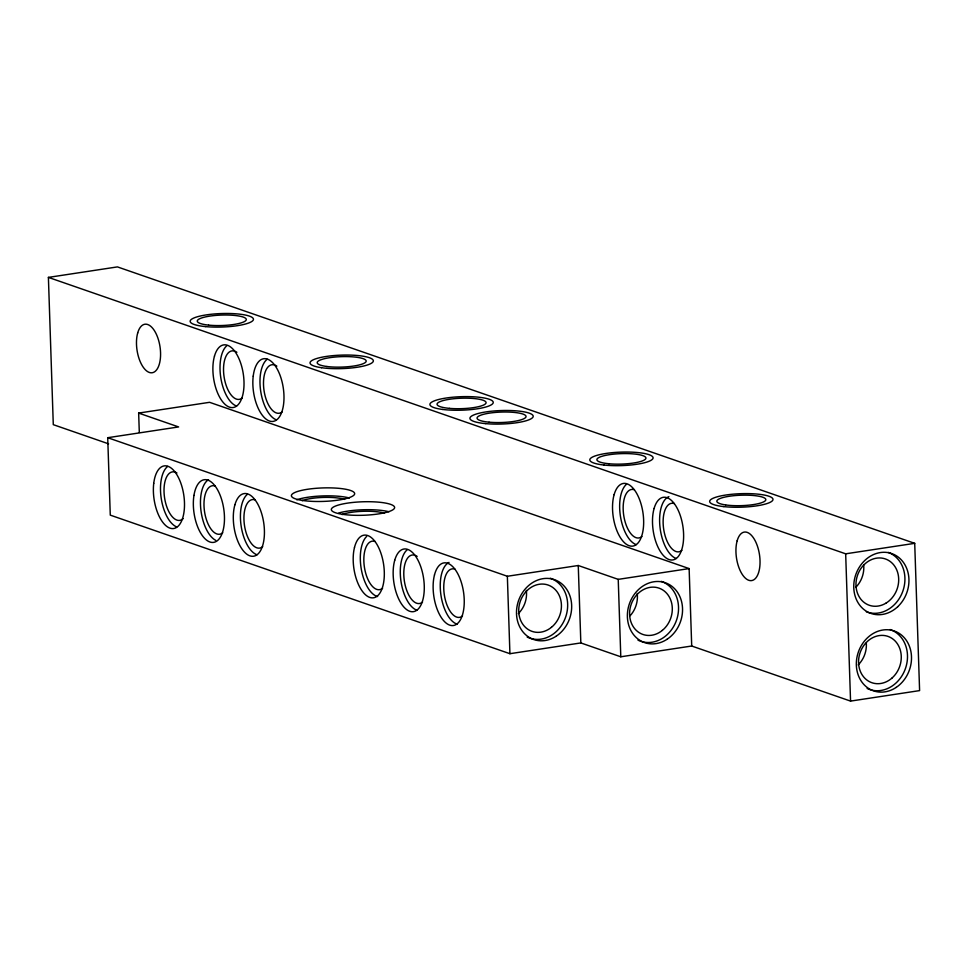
<?xml version="1.0" encoding="UTF-8"?>
<svg xmlns="http://www.w3.org/2000/svg" width="968" height="968" viewBox="0 0 968 968"><rect width="100%" height="100%" fill="white"/><g stroke="black" fill="none" stroke-linecap="round" stroke-linejoin="round"><path stroke-width="1.45" d="M108.597 443.84L53.288 424.662L48.4 277.392L117.443 266.902L914.712 543.338L919.6 690.607L850.557 701.098L691.709 646.019L620.79 656.788L580.836 642.933L509.918 653.702L110.279 515.133L107.714 437.705L178.62 426.936L138.654 413.082L139.307 432.442M138.654 413.082L209.572 402.313L689.131 568.591L691.709 646.019M107.714 437.705L507.353 576.262L578.259 565.506L618.225 579.36L689.131 568.591M48.4 277.392L845.669 553.817L914.712 543.338M845.669 553.817L850.557 701.098M618.225 579.36L620.79 656.788M578.259 565.506L580.836 642.933M507.353 576.262L509.918 653.702M863.698 565.179A24.527 20.957 -70.9 0 1 855.869 587.237M866.3 642.97A24.527 20.957 -70.9 0 1 858.18 664.931M888.37 552.413A31.678 27.068 -70.9 0 1 902.636 591.738A31.678 27.068 -70.9 0 1 866.312 611.8M890.052 629.539A31.678 27.068 -70.9 0 1 905.007 669.711A31.678 27.068 -70.9 0 1 867.122 688.478M526.338 590.383A24.527 20.957 -70.9 0 1 518.376 613.579M550.32 578.235A31.678 27.068 -70.9 0 1 565.13 618.479A31.678 27.068 -70.9 0 1 527.209 637.101M183.133 518.63A24.527 11.616 81.4 0 1 164.463 497.056A24.527 11.616 81.4 0 1 176.926 472.977M222.725 532.799A24.527 11.616 81.4 0 1 204.611 512.145A24.527 11.616 81.4 0 1 215.235 486.033M262.691 546.666A24.527 11.616 81.4 0 1 244.565 525.999A24.527 11.616 81.4 0 1 255.189 499.887M257.016 554.773A31.678 15.004 81.4 0 1 241.238 526.64A31.678 15.004 81.4 0 1 247.324 494.358M215.695 540.326A31.678 15.004 81.4 0 1 200.896 510.051A31.678 15.004 81.4 0 1 208.519 479.668M176.769 526.943A31.678 15.004 81.4 0 1 161.208 498.278A31.678 15.004 81.4 0 1 167.67 466.431M382.59 588.229A24.527 11.616 81.4 0 1 364.464 567.575A24.527 11.616 81.4 0 1 375.088 541.463M422.544 602.084A24.527 11.616 81.4 0 1 404.128 579.312A24.527 11.616 81.4 0 1 417.16 556.406M462.51 615.938A24.527 11.616 81.4 0 1 444.385 595.284A24.527 11.616 81.4 0 1 455.008 569.172M457.38 624.227A31.678 15.004 81.4 0 1 440.815 594.279A31.678 15.004 81.4 0 1 449.031 562.42M416.869 610.191A31.678 15.004 81.4 0 1 401.091 582.058A31.678 15.004 81.4 0 1 407.189 549.776M377.605 596.554A31.678 15.004 81.4 0 1 361.366 569.607A31.678 15.004 81.4 0 1 366.642 536.441M302.173 500.662A24.527 5.227 -1.9 0 1 344.62 499.415M342.019 514.565A24.527 5.227 -1.9 0 1 384.465 513.234M338.752 513.004A31.678 6.752 -1.9 0 1 388.967 511.757M296.765 499.803A31.678 6.752 -1.9 0 1 349.412 498.024M637.21 593.469A24.527 20.957 -70.9 0 1 630.107 615.769M661.289 581.357A31.678 27.068 -70.9 0 1 675.966 621.674A31.678 27.068 -70.9 0 1 637.985 640.15M242.278 397.957A24.527 11.616 81.4 0 1 223.862 375.173A24.527 11.616 81.4 0 1 236.882 352.279M236.603 406.064A31.678 15.004 81.4 0 1 220.825 377.931A31.678 15.004 81.4 0 1 226.911 345.649M282.245 411.811A24.527 11.616 81.4 0 1 263.828 389.039A24.527 11.616 81.4 0 1 276.848 366.134M276.183 419.773A31.678 15.004 81.4 0 1 260.67 391.011A31.678 15.004 81.4 0 1 267.204 359.249M681.883 550.381A24.527 11.616 81.4 0 1 663.758 529.714A24.527 11.616 81.4 0 1 674.381 503.602M676.208 558.488A31.678 15.004 81.4 0 1 660.043 527.608A31.678 15.004 81.4 0 1 668.9 496.644M641.917 536.526A24.527 11.616 81.4 0 1 623.791 515.859A24.527 11.616 81.4 0 1 634.415 489.748M636.242 544.633A31.678 15.004 81.4 0 1 620.464 516.501A31.678 15.004 81.4 0 1 626.55 484.218M485.694 423.633A31.678 6.752 -1.9 0 0 533.199 416.288A31.678 6.752 -1.9 0 0 485.73 411.944A31.678 6.752 -1.9 0 0 485.694 423.633M442.679 409.452A31.678 6.752 -1.9 0 0 493.027 403.22A31.678 6.752 -1.9 0 0 449.019 397.63A31.678 6.752 -1.9 0 0 442.679 409.452M321.461 367.695A31.678 6.752 -1.9 0 0 372.886 362.02A31.678 6.752 -1.9 0 0 330.705 355.873A31.678 6.752 -1.9 0 0 321.461 367.695M205.676 326.615A31.678 6.752 -1.9 0 0 253.447 319.367A31.678 6.752 -1.9 0 0 206.244 314.902A31.678 6.752 -1.9 0 0 205.676 326.615M604.068 465.051A31.678 6.752 -1.9 0 0 653.037 458.239A31.678 6.752 -1.9 0 0 607.19 453.278A31.678 6.752 -1.9 0 0 604.068 465.051M723.858 506.615A31.678 6.752 -1.9 0 0 772.924 499.839A31.678 6.752 -1.9 0 0 727.186 494.829A31.678 6.752 -1.9 0 0 723.858 506.615M897.747 606.694A31.678 27.068 -70.9 0 0 892.375 553.805A31.678 27.068 -70.9 0 0 853.921 590.008A31.678 27.068 -70.9 0 0 897.747 606.694M896.199 687.401A31.678 27.068 -70.9 0 0 899.187 633.375A31.678 27.068 -70.9 0 0 856.377 662.015A31.678 27.068 -70.9 0 0 896.199 687.401M489.07 422.181A24.527 5.227 -1.9 0 0 526.048 416.567A24.527 5.227 -1.9 0 0 489.505 413.118A24.527 5.227 -1.9 0 0 489.07 422.181M449.418 408.363A24.527 5.227 -1.9 0 0 486.081 402.627A24.527 5.227 -1.9 0 0 449.212 399.312A24.527 5.227 -1.9 0 0 449.418 408.363M326.881 366.497A24.527 5.227 -1.9 0 0 366.001 361.742A24.527 5.227 -1.9 0 0 332.169 357.349A24.527 5.227 -1.9 0 0 326.881 366.497M208.58 325.115A24.527 5.227 -1.9 0 0 246.271 319.755A24.527 5.227 -1.9 0 0 210.528 316.004A24.527 5.227 -1.9 0 0 208.58 325.115M608.957 463.757A24.527 5.227 -1.9 0 0 645.934 458.142A24.527 5.227 -1.9 0 0 609.392 454.682A24.527 5.227 -1.9 0 0 608.957 463.757M725.613 504.933A24.527 5.227 -1.9 0 0 765.47 500.553A24.527 5.227 -1.9 0 0 732.885 495.785A24.527 5.227 -1.9 0 0 725.613 504.933M886.01 603.137A24.527 20.957 -70.9 0 0 889.919 561.283A24.527 20.957 -70.9 0 0 856.087 581.901A24.527 20.957 -70.9 0 0 886.01 603.137M892.193 677.878A24.527 20.957 -70.9 0 0 888.914 636.738A24.527 20.957 -70.9 0 0 858.628 664.012A24.527 20.957 -70.9 0 0 892.193 677.878M214.485 356.079A31.678 15.004 81.4 0 0 229.476 407.141A31.678 15.004 81.4 0 0 241.407 365.408A31.678 15.004 81.4 0 0 214.485 356.079M137.71 332.907A24.527 11.616 81.4 0 0 149.326 372.45A24.527 11.616 81.4 0 0 158.558 340.143A24.527 11.616 81.4 0 0 137.71 332.907M253.217 376.153A31.678 15.004 81.4 0 0 273.073 421.407A31.678 15.004 81.4 0 0 278.978 372.644A31.678 15.004 81.4 0 0 253.217 376.153M737.168 540.761A24.527 11.616 81.4 0 0 748.784 580.292A24.527 11.616 81.4 0 0 758.017 547.985A24.527 11.616 81.4 0 0 737.168 540.761M654.09 508.502A31.678 15.004 81.4 0 0 669.082 559.564A31.678 15.004 81.4 0 0 681.012 517.832A31.678 15.004 81.4 0 0 654.09 508.502M614.123 494.648A31.678 15.004 81.4 0 0 629.115 545.71A31.678 15.004 81.4 0 0 641.046 503.977A31.678 15.004 81.4 0 0 614.123 494.648M667.061 639.279A31.678 27.068 -70.9 0 0 670.4 585.241A31.678 27.068 -70.9 0 0 627.433 613.543A31.678 27.068 -70.9 0 0 667.061 639.279M302.379 500.444A31.678 6.752 -1.9 0 0 354.119 494.938A31.678 6.752 -1.9 0 0 312.531 488.634A31.678 6.752 -1.9 0 0 302.379 500.444M342.89 514.383A31.678 6.752 -1.9 0 0 394.206 508.636A31.678 6.752 -1.9 0 0 351.808 502.561A31.678 6.752 -1.9 0 0 342.89 514.383M556.273 636.133A31.678 27.068 -70.9 0 0 559.443 582.095A31.678 27.068 -70.9 0 0 516.549 610.566A31.678 27.068 -70.9 0 0 556.273 636.133M354.494 547.452A31.678 15.004 81.4 0 0 370.49 597.631A31.678 15.004 81.4 0 0 381.307 554.374A31.678 15.004 81.4 0 0 354.494 547.452M394.75 560.206A31.678 15.004 81.4 0 0 409.754 611.28A31.678 15.004 81.4 0 0 421.673 569.547A31.678 15.004 81.4 0 0 394.75 560.206M434.487 574.931A31.678 15.004 81.4 0 0 450.265 625.304A31.678 15.004 81.4 0 0 461.325 582.373A31.678 15.004 81.4 0 0 434.487 574.931M234.897 504.788A31.678 15.004 81.4 0 0 249.901 555.85A31.678 15.004 81.4 0 0 261.82 514.117A31.678 15.004 81.4 0 0 234.897 504.788M193.951 495.422A31.678 15.004 81.4 0 0 212.621 542.455A31.678 15.004 81.4 0 0 220.159 495.301A31.678 15.004 81.4 0 0 193.951 495.422M153.73 483.419A31.678 15.004 81.4 0 0 173.659 528.528A31.678 15.004 81.4 0 0 179.443 479.668A31.678 15.004 81.4 0 0 153.73 483.419M551.445 627.325A24.527 20.957 -70.9 0 0 550.066 585.846A24.527 20.957 -70.9 0 0 518.727 611.449A24.527 20.957 -70.9 0 0 551.445 627.325M662.318 630.41A24.527 20.957 -70.9 0 0 660.938 588.931A24.527 20.957 -70.9 0 0 629.599 614.535A24.527 20.957 -70.9 0 0 662.318 630.41"/></g></svg>
